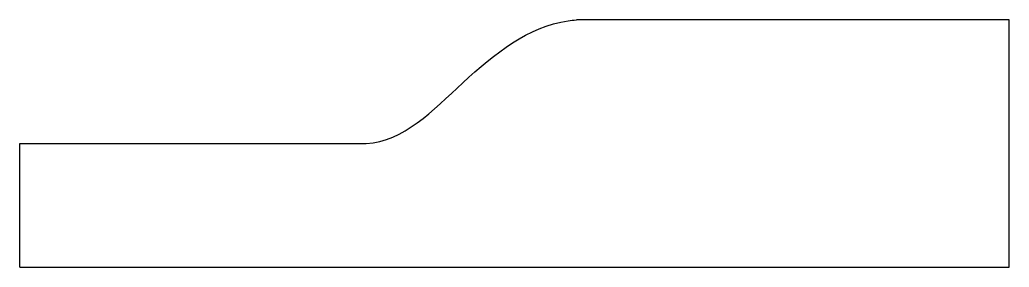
# Model space of a CAD drawing. Header units: inches. Extents: x 0 to 80, y 0 to 20.
import ezdxf

# ---------------------------------------------------------------- set-up
doc = ezdxf.new("R2010")
doc.units = ezdxf.units.IN
doc.header["$MEASUREMENT"] = 0
doc.layers.get('0').update_dxf_attribs({"true_color": 0xc2ced6})

msp = doc.modelspace()

# ---------------------------------------------------------------- linework, layer by layer
for p, q in [((80, 20), (45, 20)), ((80, 0), (80, 20)), ((0, 0), (0, 10)), ((0, 10), (27, 10)), ((0, 0), (80, 0))]:
    msp.add_line(p, q)
msp.add_spline([(27, 10), (28, 10), (35.82, 14.903), (44.337, 19.919), (45, 20)], degree=3)

doc.saveas('drawing.dxf')
